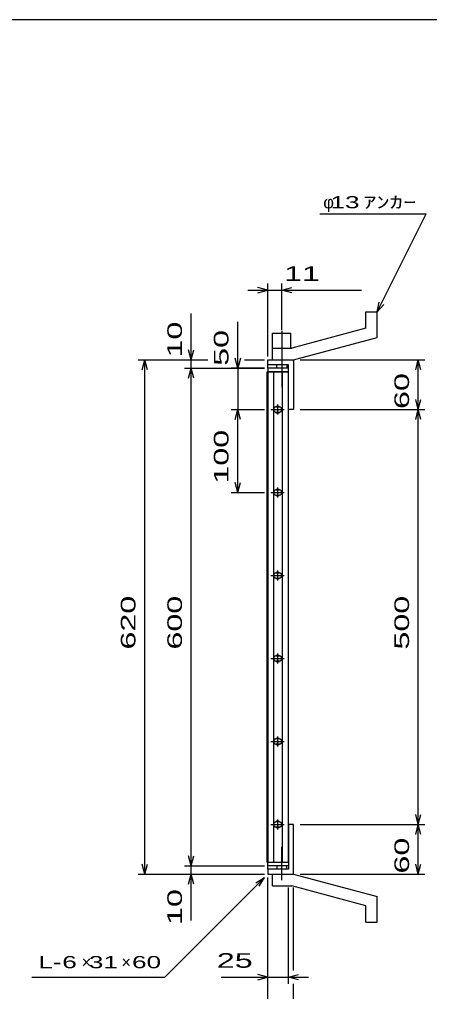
# Model space of a CAD drawing. Units: millimetres, scale not verified. Extents: x -1456 to 1389, y -1026 to 839.
# Drawn here: x -405 to 89, y -333 to 839 of the extents above; entities that cross this region are included whole.
import ezdxf
from ezdxf.enums import TextEntityAlignment as Align

# ---------------------------------------------------------------- set-up
doc = ezdxf.new("R2010")
doc.units = ezdxf.units.MM
doc.header["$LTSCALE"] = 8
doc.linetypes.add('LONG_DASHED_DOTTED', pattern=[15.25, 12, -1.5, 0.25, -1.5])
for name, color, linetype, lineweight in [('0_2', 150, 'Continuous', 25), ('16', 3, 'Continuous', 25), ('19', 6, 'Continuous', 25), ('22', 4, 'Continuous', 25)]:
    doc.layers.add(name, color=color, linetype=linetype, lineweight=lineweight)
doc.styles.add('ベクトル', font='')
doc.styles.get('ベクトル').set_extended_font_data('ベクトル')

msp = doc.modelspace()

# ---------------------------------------------------------------- linework, layer by layer
at = {"layer": '0_2'}
msp.add_line((-1379.2, 838.8), (1388.8, 838.8), dxfattribs=at)
at = {"layer": '16'}
for p, q in [((-106.7, -177), (-106.7, 414)), ((-106.7, 414), (-106, 414)), ((-81, 418.5), (-106, 418.5)), ((-106, 418.5), (-106, 414)), ((-106, 414), (-81, 414)), ((-106, 414), (-106, -177)), ((-81, 414), (-106, 414)), ((-99, 414), (-99, -177)), ((-88, -177), (-88, 414)), ((-81, 414), (-81, 418.5)), ((-81, -177), (-81, 414)), ((-102, 368.5), (-86, 368.5)), ((-92, 371.5), (-96, 371.5)), ((-96, 365.5), (-92, 365.5)), ((-94, 374.5), (-94, 362.5)), ((-92, 271.5), (-96, 271.5)), ((-94, 274.5), (-94, 262.5)), ((-102, 268.5), (-86, 268.5)), ((-96, 265.5), (-92, 265.5)), ((-102, 168.5), (-86, 168.5)), ((-92, 171.5), (-96, 171.5)), ((-96, 165.5), (-92, 165.5)), ((-94, 174.5), (-94, 162.5)), ((-92, 71.5), (-96, 71.5)), ((-94, 74.5), (-94, 62.5)), ((-102, 68.5), (-86, 68.5)), ((-96, 65.5), (-92, 65.5)), ((-102, -31.5), (-86, -31.5)), ((-92, -28.5), (-96, -28.5)), ((-96, -34.5), (-92, -34.5)), ((-94, -25.5), (-94, -37.5)), ((-92, -128.5), (-96, -128.5)), ((-94, -125.5), (-94, -137.5)), ((-102, -131.5), (-86, -131.5)), ((-96, -134.5), (-92, -134.5)), ((-106, -177), (-106.7, -177)), ((-106, -177), (-81, -177)), ((-106, -181.5), (-106, -177)), ((-106, -177), (-81, -177)), ((-81, -181.5), (-106, -181.5)), ((-81, -177), (-81, -181.5))]:
    msp.add_line(p, q, dxfattribs=at)
for centre, radius, start, end in [((-96, 368.5), 3, 90, 270), ((-94, 368.5), 4, 46.6, 133.4), ((-94, 368.5), 4, 226.6, 313.4), ((-92, 368.5), 3, 270, 90), ((-96, 268.5), 3, 90, 270), ((-94, 268.5), 4, 46.6, 133.4), ((-92, 268.5), 3, 270, 90), ((-94, 268.5), 4, 226.6, 313.4), ((-96, 168.5), 3, 90, 270), ((-94, 168.5), 4, 46.6, 133.4), ((-94, 168.5), 4, 226.6, 313.4), ((-92, 168.5), 3, 270, 90), ((-96, 68.5), 3, 90, 270), ((-94, 68.5), 4, 46.6, 133.4), ((-92, 68.5), 3, 270, 90), ((-94, 68.5), 4, 226.6, 313.4), ((-96, -31.5), 3, 90, 270), ((-94, -31.5), 4, 46.6, 133.4), ((-94, -31.5), 4, 226.6, 313.4), ((-92, -31.5), 3, 270, 90), ((-96, -131.5), 3, 90, 270), ((-94, -131.5), 4, 46.6, 133.4), ((-92, -131.5), 3, 270, 90), ((-94, -131.5), 4, 226.6, 313.4)]:
    msp.add_arc(centre, radius, start, end, dxfattribs=at)
at = {"layer": '19'}
for p, q in [((12, 486.5), (26, 486.5)), ((12, 466.5), (12, 486.5)), ((26, 455.5), (26, 486.5)), ((-100, 428.5), (-100, 460.5)), ((-100, 460.5), (-78, 460.5)), ((-78, 442.5), (-78, 460.5)), ((12, 466.5), (-77, 442.5)), ((-75, 428.5), (26, 455.5)), ((-100, 442.5), (-77, 442.5)), ((-100, 428.5), (-100, 442.5)), ((-106, 418.5), (-106, 428.5)), ((-106, 422.5), (-106, 428.5)), ((-106, 428.5), (-76, 428.5)), ((-81, 422.5), (-106, 422.5)), ((-100, 428.5), (-75, 428.5)), ((-95, 418.5), (-95, 422.5)), ((-83, 422.5), (-83, 418.5)), ((-81, 368.5), (-81, 422.5)), ((-76, 428.5), (-75, 427.5)), ((-75, 427.5), (-75, 368.5)), ((-75, 368.5), (-81, 368.5)), ((-75, -131.5), (-81, -131.5)), ((-81, -131.5), (-81, -185.5)), ((-75, -190.5), (-75, -131.5)), ((-106, -185.5), (-106, -175.5)), ((-106, -185.5), (-106, -191.5)), ((-81, -185.5), (-106, -185.5)), ((-95, -181.5), (-95, -185.5)), ((-83, -185.5), (-83, -181.5)), ((-106, -191.5), (-76, -191.5)), ((-100, -191.5), (-75, -191.5)), ((-100, -205.5), (-100, -191.5)), ((-76, -191.5), (-75, -190.5)), ((-75, -191.5), (26, -218.5)), ((-100, -205.5), (-77, -205.5)), ((12, -229.5), (-77, -205.5)), ((26, -249.5), (26, -218.5)), ((12, -249.5), (12, -229.5)), ((12, -249.5), (26, -249.5))]:
    msp.add_line(p, q, dxfattribs=at)
at = {"layer": '19', "linetype": 'LONG_DASHED_DOTTED'}
for p, q in [((-89, 463.5), (-89, 395.5)), ((-89, -198.5), (-89, -158.5))]:
    msp.add_line(p, q, dxfattribs=at)
at = {"layer": '22'}
for p, q in [((-43, 604.5), (85, 604.5)), ((26, 486.5), (85, 604.5)), ((-106, 512.5), (-118, 515.7)), ((-106, 432.5), (-106, 520.5)), ((-89, 464.5), (-89, 520.5)), ((-89, 512.5), (-77, 515.7)), ((-130, 512.5), (-106, 512.5)), ((-118, 509.3), (-106, 512.5)), ((-106, 512.5), (-89, 512.5)), ((-77, 509.3), (-89, 512.5)), ((-89, 512.5), (7, 512.5)), ((26, 486.5), (28.4, 498.2)), ((26, 486.5), (34, 495.3)), ((-198, 428.5), (-198, 484.5)), ((-142, 418.5), (-142, 474.5)), ((-198, 428.5), (-201.2, 440.5)), ((-198, 428.5), (-194.8, 440.5)), ((-262, 428.5), (-178, 428.5)), ((-257.2, 416.5), (-254, 428.5)), ((-250.8, 416.5), (-254, 428.5)), ((-254, -191.5), (-254, 428.5)), ((-206, 428.5), (-178, 428.5)), ((-198, 418.5), (-198, 428.5)), ((-142, 418.5), (-145.2, 430.5)), ((-138.8, 430.5), (-142, 418.5)), ((-134, 428.5), (-110, 428.5)), ((-134, 428.5), (-110, 428.5)), ((-67, 428.5), (83.4, 428.5)), ((72.2, 416.5), (75.4, 428.5)), ((78.6, 416.5), (75.4, 428.5)), ((75.4, 368.5), (75.4, 428.5)), ((-206, 418.5), (-110, 418.5)), ((-201.2, 406.5), (-198, 418.5)), ((-194.8, 406.5), (-198, 418.5)), ((-198, -181.5), (-198, 418.5)), ((-110, 418.5), (-150, 418.5)), ((-142, 418.5), (-142, 368.5)), ((75.4, 368.5), (72.2, 380.5)), ((75.4, 368.5), (78.6, 380.5)), ((-150, 368.5), (-110, 368.5)), ((-145.2, 356.5), (-142, 368.5)), ((-138.8, 356.5), (-142, 368.5)), ((-142, 268.5), (-142, 368.5)), ((-67, 368.5), (83.4, 368.5)), ((72.2, 356.5), (75.4, 368.5)), ((78.6, 356.5), (75.4, 368.5)), ((75.4, -131.5), (75.4, 368.5)), ((-142, 268.5), (-145.2, 280.5)), ((-142, 268.5), (-138.8, 280.5)), ((-150, 268.5), (-110, 268.5)), ((75.4, -131.5), (72.2, -119.5)), ((75.4, -131.5), (78.6, -119.5)), ((-67, -131.5), (83.4, -131.5)), ((72.2, -143.5), (75.4, -131.5)), ((78.6, -143.5), (75.4, -131.5)), ((75.4, -191.5), (75.4, -131.5)), ((-198, -181.5), (-201.2, -169.5)), ((-198, -181.5), (-194.8, -169.5)), ((-254, -191.5), (-257.2, -179.5)), ((-254, -191.5), (-250.8, -179.5)), ((-206, -181.5), (-110, -181.5)), ((-198, -191.5), (-198, -181.5)), ((75.4, -191.5), (72.2, -179.5)), ((75.4, -191.5), (78.6, -179.5)), ((-262, -191.5), (-110, -191.5)), ((-230, -315.5), (-110, -195.5)), ((-206, -191.5), (-110, -191.5)), ((-201.2, -203.5), (-198, -191.5)), ((-194.8, -203.5), (-198, -191.5)), ((-198, -247.5), (-198, -191.5)), ((-120.4, -201.9), (-110, -195.5)), ((-116.4, -205.9), (-110, -195.5)), ((-106, -323.5), (-106, -195.5)), ((-106, -379.5), (-106, -195.5)), ((-67, -191.5), (83.4, -191.5)), ((-81, -323.5), (-81, -207.7)), ((-75, -307.5), (-75, -207.7)), ((-390, -315.5), (-230, -315.5)), ((-162, -315.5), (-106, -315.5)), ((-106, -315.5), (-118, -312.3)), ((-118, -318.7), (-106, -315.5)), ((-106, -315.5), (-81, -315.5)), ((-81, -315.5), (-69, -312.3)), ((-69, -318.7), (-81, -315.5)), ((-81, -315.5), (-57, -315.5)), ((-75, -379.5), (-75, -323.5))]:
    msp.add_line(p, q, dxfattribs=at)

# ---------------------------------------------------------------- texts
at = {"layer": '22', "color": 2, "style": 'ベクトル'}
for s, p in [('φ', (-39, 618.5)), ('×', (-330, -297.5)), ('×', (-282, -297.5))]:
    msp.add_text(s, height=14.7, dxfattribs=at).set_placement(p, align=Align.MIDDLE_LEFT)
for s, height, width, p in [(' 13 ', 14.66, 1.6, (-39, 618.5)), ('ｱﾝｶｰ', 14.66, 1.6, (9, 618.5)), (' 11', 17.6, 1.65, (-97, 532.5)), ('L-', 14.66, 1.6, (-382, -297.5)), (' 6 ', 14.66, 1.6, (-362, -297.5)), (' 31 ', 14.66, 1.6, (-330, -297.5)), (' 60 ', 14.66, 1.6, (-278, -297.5)), (' 25 ', 17.6, 1.65, (-178, -295.5))]:
    msp.add_text(s, height=height, dxfattribs=dict(at, width=width)).set_placement(p, align=Align.MIDDLE_LEFT)
at = {"layer": '22', "color": 2, "style": 'ベクトル', "width": 1.65}
for s, p in [(' 10 ', (-218, 420.5)), (' 50 ', (-162, 410.5)), (' 60 ', (55.4, 358.5)), (' 100 ', (-162, 268.5)), (' 620 ', (-274, 68.5)), (' 600 ', (-218, 68.5)), (' 500 ', (55.4, 68.5)), (' 60 ', (55.4, -201.5)), (' 10 ', (-218, -263.5))]:
    msp.add_text(s, height=17.6, rotation=90, dxfattribs=at).set_placement(p, align=Align.MIDDLE_LEFT)

doc.saveas('drawing.dxf')
